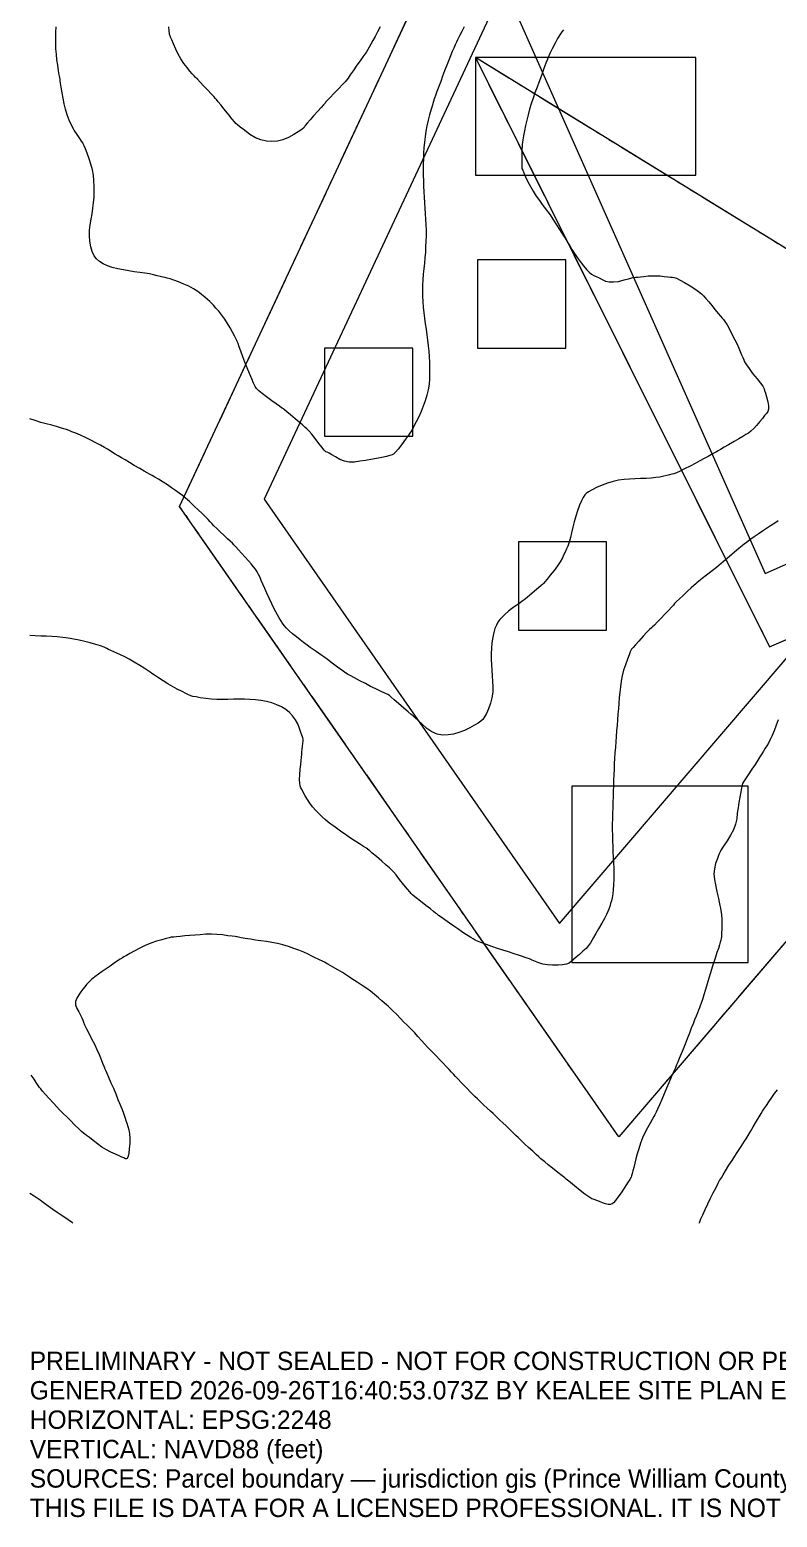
# Model space of a CAD drawing. Extents: x 1222639 to 1223069, y 366459 to 366838.
# Drawn here: x 1222639.5 to 1222741.1, y 366459.1 to 366661.5 of the extents above; entities that cross this region are included whole.
import ezdxf

# ---------------------------------------------------------------- set-up
doc = ezdxf.new("R2010")
doc.units = 0
doc.linetypes.add('DASHED', pattern=[6, 4, -2])
doc.linetypes.add('PHANTOM', pattern=[13, 8, -1, 1, -1, 1, -1])
for name, color, linetype, lineweight in [('C-ANNO-NPLT', 250, 'Continuous', 0), ('C-BLDG-FTPR-N', 6, 'Continuous', 0), ('C-LODS', 30, 'PHANTOM', 0), ('C-SITE-N', 6, 'Continuous', 0), ('C-STRM-AREA', 150, 'PHANTOM', 0), ('C-SWMG', 92, 'Continuous', 0), ('C-TOPO-MAJR-E', 32, 'DASHED', 0), ('L-PLNT-TREE', 90, 'Continuous', 0), ('V-PROP-BNDY', 7, 'Continuous', 0)]:
    doc.layers.add(name, color=color, linetype=linetype, lineweight=lineweight)

msp = doc.modelspace()

# ---------------------------------------------------------------- linework, layer by layer
at = {"layer": 'C-BLDG-FTPR-N'}
msp.add_lwpolyline([(1222753.56, 366688.61), (1222704.33, 366666.77), (1222739.5, 366587.52), (1222788.73, 366609.37), (1222753.56, 366688.61)], close=True, dxfattribs=at)
at = {"layer": 'C-LODS'}
msp.add_lwpolyline([(1222700.08, 366657.72), (1222740.1, 366577.54), (1222793.2, 366600.43), (1222700.08, 366657.72)], close=True, dxfattribs=at)
at = {"layer": 'C-SITE-N'}
msp.add_lwpolyline([(1222736.02, 366736.16), (1222671.35, 366597.64), (1222671.35, 366597.64), (1222711.54, 366539.9), (1222764.31, 366601.57), (1222771.98, 366607.6), (1222781.37, 366610.24), (1222788.97, 366609.34), (1222789.07, 366609.47), (1222751.4, 366710.28)], dxfattribs=at)
for points in [[(1222700.08, 366657.72), (1222740.1, 366577.54), (1222793.2, 366600.43), (1222700.08, 366657.72)], [(1222700.08, 366641.72), (1222730.08, 366641.72), (1222730.08, 366657.72), (1222700.08, 366657.72), (1222700.08, 366641.72)]]:
    msp.add_lwpolyline(points, close=True, dxfattribs=at)
at = {"layer": 'C-STRM-AREA'}
msp.add_lwpolyline([(1222783.3, 366585.32), (1222719.58, 366510.85), (1222659.85, 366596.65), (1222726.96, 366740.39), (1222705.56, 366792.31), (1222716.23, 366795.26), (1222728.32, 366800.62), (1222760.72, 366713.92), (1222760.77, 366713.78), (1222800.42, 366607.67), (1222789.06, 366593.41), (1222783.3, 366585.32)], close=True, dxfattribs=at)
at = {"layer": 'C-SWMG'}
msp.add_lwpolyline([(1222713.21, 366534.59), (1222737.17, 366534.59), (1222737.17, 366558.55), (1222713.21, 366558.55), (1222713.21, 366534.59)], close=True, dxfattribs=at)
at = {"layer": 'C-TOPO-MAJR-E'}
for points in [[(1222712.09, 366661.51), (1222711.85, 366661.22), (1222711.58, 366660.82), (1222711.27, 366660.3), (1222710.93, 366659.66), (1222710.55, 366658.92), (1222710.23, 366658.27), (1222709.98, 366657.73), (1222709.78, 366657.29), (1222709.65, 366656.96), (1222709.52, 366656.61), (1222709.38, 366656.24), (1222709.24, 366655.84), (1222709.1, 366655.42), (1222708.92, 366654.92), (1222708.71, 366654.34), (1222708.47, 366653.68), (1222708.19, 366652.93), (1222707.94, 366652.18), (1222707.69, 366651.43), (1222707.46, 366650.68), (1222707.25, 366649.93), (1222707.06, 366649.2), (1222706.9, 366648.47), (1222706.75, 366647.76), (1222706.64, 366647.06), (1222706.55, 366646.52), (1222706.49, 366646.15), (1222706.45, 366645.94), (1222706.45, 366645.89), (1222706.44, 366645.67), (1222706.42, 366645.27), (1222706.41, 366644.69), (1222706.39, 366643.95), (1222706.38, 366643.36), (1222706.38, 366642.95), (1222706.4, 366642.7), (1222706.42, 366642.62), (1222706.52, 366642.4), (1222706.68, 366642.02), (1222706.92, 366641.5), (1222707.22, 366640.83), (1222707.56, 366640.17), (1222707.94, 366639.52), (1222708.35, 366638.88), (1222708.79, 366638.25), (1222709.15, 366637.74), (1222709.43, 366637.37), (1222709.62, 366637.13), (1222709.73, 366637.01), (1222709.93, 366636.73), (1222710.24, 366636.3), (1222710.63, 366635.71), (1222711.13, 366634.96), (1222711.54, 366634.34), (1222711.86, 366633.84), (1222712.09, 366633.47), (1222712.23, 366633.22), (1222712.42, 366632.91), (1222712.65, 366632.53), (1222712.91, 366632.1), (1222713.22, 366631.6), (1222713.57, 366631.07), (1222713.94, 366630.52), (1222714.35, 366629.95), (1222714.79, 366629.36), (1222715.19, 366628.87), (1222715.56, 366628.5), (1222715.89, 366628.23), (1222716.19, 366628.08), (1222716.53, 366627.91), (1222716.9, 366627.73), (1222717.31, 366627.53), (1222717.76, 366627.31), (1222718.29, 366627.19), (1222718.89, 366627.18), (1222719.56, 366627.27), (1222720.31, 366627.47), (1222720.91, 366627.62), (1222721.38, 366627.73), (1222721.7, 366627.8), (1222721.88, 366627.82), (1222722.16, 366627.85), (1222722.53, 366627.89), (1222723.01, 366627.94), (1222723.57, 366628), (1222724.13, 366628.02), (1222724.69, 366628.02), (1222725.24, 366628), (1222725.78, 366627.94), (1222726.24, 366627.89), (1222726.61, 366627.85), (1222726.9, 366627.82), (1222727.11, 366627.81), (1222727.45, 366627.68), (1222727.93, 366627.45), (1222728.54, 366627.11), (1222729.29, 366626.66), (1222729.92, 366626.25), (1222730.44, 366625.89), (1222730.83, 366625.57), (1222731.12, 366625.28), (1222731.44, 366624.92), (1222731.82, 366624.48), (1222732.24, 366623.97), (1222732.71, 366623.37), (1222733.1, 366622.89), (1222733.41, 366622.51), (1222733.65, 366622.25), (1222733.81, 366622.09), (1222734.03, 366621.79), (1222734.31, 366621.34), (1222734.64, 366620.74), (1222735.03, 366619.99), (1222735.37, 366619.32), (1222735.67, 366618.71), (1222735.91, 366618.17), (1222736.11, 366617.7), (1222736.28, 366617.28), (1222736.44, 366616.9), (1222736.58, 366616.58), (1222736.7, 366616.3), (1222736.95, 366615.9), (1222737.31, 366615.39), (1222737.79, 366614.75), (1222738.4, 366614.01), (1222738.86, 366613.42), (1222739.17, 366613), (1222739.34, 366612.75), (1222739.36, 366612.66), (1222739.43, 366612.43), (1222739.53, 366612.06), (1222739.68, 366611.54), (1222739.87, 366610.88), (1222739.96, 366610.33), (1222739.96, 366609.88), (1222739.87, 366609.54), (1222739.68, 366609.3), (1222739.43, 366609), (1222739.13, 366608.62), (1222738.76, 366608.18), (1222738.34, 366607.67), (1222737.95, 366607.23), (1222737.57, 366606.88), (1222737.22, 366606.61), (1222736.89, 366606.42), (1222736.46, 366606.16), (1222735.92, 366605.85), (1222735.28, 366605.47), (1222734.53, 366605.04), (1222733.92, 366604.68), (1222733.44, 366604.4), (1222733.09, 366604.2), (1222732.89, 366604.08), (1222732.6, 366603.92), (1222732.22, 366603.7), (1222731.76, 366603.44), (1222731.22, 366603.14), (1222730.63, 366602.82), (1222729.99, 366602.48), (1222729.29, 366602.12), (1222728.54, 366601.75), (1222727.92, 366601.45), (1222727.43, 366601.23), (1222727.06, 366601.08), (1222726.82, 366601.01), (1222726.51, 366600.93), (1222726.14, 366600.85), (1222725.7, 366600.75), (1222725.19, 366600.64), (1222724.62, 366600.56), (1222723.99, 366600.5), (1222723.3, 366600.46), (1222722.55, 366600.44), (1222721.8, 366600.4), (1222721.06, 366600.35), (1222720.31, 366600.28), (1222719.56, 366600.19), (1222718.81, 366600.03), (1222718.06, 366599.82), (1222717.31, 366599.54), (1222716.57, 366599.21), (1222715.96, 366598.9), (1222715.49, 366598.64), (1222715.16, 366598.4), (1222714.97, 366598.21), (1222714.76, 366597.87), (1222714.52, 366597.4), (1222714.26, 366596.79), (1222713.98, 366596.04), (1222713.73, 366595.29), (1222713.51, 366594.55), (1222713.33, 366593.8), (1222713.18, 366593.05), (1222713.04, 366592.42), (1222712.9, 366591.9), (1222712.77, 366591.5), (1222712.64, 366591.21), (1222712.49, 366590.88), (1222712.32, 366590.5), (1222712.13, 366590.09), (1222711.92, 366589.62), (1222711.62, 366589.11), (1222711.25, 366588.55), (1222710.79, 366587.94), (1222710.26, 366587.28), (1222709.84, 366586.76), (1222709.53, 366586.39), (1222709.33, 366586.16), (1222709.25, 366586.07), (1222709.03, 366585.86), (1222708.65, 366585.54), (1222708.13, 366585.09), (1222707.46, 366584.52), (1222706.89, 366584.06), (1222706.4, 366583.68), (1222706, 366583.4), (1222705.7, 366583.22), (1222705.36, 366582.99), (1222704.99, 366582.7), (1222704.58, 366582.37), (1222704.13, 366581.99), (1222703.75, 366581.61), (1222703.42, 366581.24), (1222703.15, 366580.87), (1222702.94, 366580.5), (1222702.75, 366580.04), (1222702.59, 366579.48), (1222702.46, 366578.83), (1222702.34, 366578.08), (1222702.27, 366577.33), (1222702.23, 366576.58), (1222702.23, 366575.83), (1222702.27, 366575.08), (1222702.32, 366574.34), (1222702.36, 366573.59), (1222702.42, 366572.84), (1222702.48, 366572.09), (1222702.45, 366571.34), (1222702.34, 366570.59), (1222702.14, 366569.85), (1222701.86, 366569.1), (1222701.59, 366568.48), (1222701.33, 366568), (1222701.08, 366567.64), (1222700.84, 366567.42), (1222700.47, 366567.16), (1222699.97, 366566.86), (1222699.35, 366566.53), (1222698.6, 366566.15), (1222697.85, 366565.86), (1222697.1, 366565.66), (1222696.36, 366565.54), (1222695.61, 366565.52), (1222694.88, 366565.66), (1222694.17, 366565.96), (1222693.48, 366566.42), (1222692.81, 366567.04), (1222692.28, 366567.52), (1222691.91, 366567.86), (1222691.68, 366568.06), (1222691.61, 366568.12), (1222691.36, 366568.33), (1222690.95, 366568.68), (1222690.37, 366569.19), (1222689.62, 366569.84), (1222689.05, 366570.34), (1222688.65, 366570.69), (1222688.43, 366570.88), (1222688.38, 366570.92), (1222688.17, 366571.03), (1222687.79, 366571.21), (1222687.26, 366571.47), (1222686.56, 366571.8), (1222685.84, 366572.15), (1222685.12, 366572.52), (1222684.38, 366572.91), (1222683.63, 366573.31), (1222683.07, 366573.62), (1222682.69, 366573.82), (1222682.49, 366573.93), (1222682.47, 366573.94), (1222682.28, 366574.09), (1222681.9, 366574.37), (1222681.35, 366574.78), (1222680.62, 366575.33), (1222679.99, 366575.79), (1222679.47, 366576.17), (1222679.06, 366576.45), (1222678.75, 366576.65), (1222678.41, 366576.89), (1222678.04, 366577.15), (1222677.63, 366577.44), (1222677.19, 366577.77), (1222676.72, 366578.12), (1222676.24, 366578.49), (1222675.73, 366578.89), (1222675.21, 366579.31), (1222674.76, 366579.71), (1222674.39, 366580.08), (1222674.09, 366580.43), (1222673.86, 366580.75), (1222673.64, 366581.1), (1222673.41, 366581.47), (1222673.17, 366581.87), (1222672.94, 366582.3), (1222672.68, 366582.81), (1222672.39, 366583.4), (1222672.07, 366584.07), (1222671.73, 366584.82), (1222671.44, 366585.48), (1222671.18, 366586.06), (1222670.96, 366586.56), (1222670.79, 366586.98), (1222670.6, 366587.37), (1222670.39, 366587.74), (1222670.16, 366588.1), (1222669.91, 366588.43), (1222669.6, 366588.82), (1222669.22, 366589.25), (1222668.79, 366589.74), (1222668.29, 366590.29), (1222667.86, 366590.74), (1222667.51, 366591.12), (1222667.24, 366591.41), (1222667.04, 366591.62), (1222666.75, 366591.9), (1222666.38, 366592.25), (1222665.92, 366592.68), (1222665.37, 366593.19), (1222664.91, 366593.63), (1222664.53, 366594), (1222664.23, 366594.31), (1222664.03, 366594.56), (1222663.73, 366594.86), (1222663.36, 366595.23), (1222662.9, 366595.67), (1222662.36, 366596.17), (1222661.89, 366596.61), (1222661.5, 366596.98), (1222661.18, 366597.29), (1222660.93, 366597.54), (1222660.61, 366597.82), (1222660.24, 366598.12), (1222659.8, 366598.45), (1222659.31, 366598.82), (1222658.77, 366599.18), (1222658.21, 366599.56), (1222657.61, 366599.94), (1222656.97, 366600.33), (1222656.47, 366600.63), (1222656.1, 366600.85), (1222655.85, 366601), (1222655.74, 366601.05), (1222655.46, 366601.21), (1222655.03, 366601.45), (1222654.44, 366601.79), (1222653.69, 366602.22), (1222653.03, 366602.61), (1222652.44, 366602.96), (1222651.94, 366603.26), (1222651.51, 366603.52), (1222651.11, 366603.76), (1222650.74, 366603.99), (1222650.39, 366604.21), (1222650.06, 366604.41), (1222649.63, 366604.66), (1222649.1, 366604.96), (1222648.45, 366605.31), (1222647.7, 366605.7), (1222647.04, 366606.04), (1222646.47, 366606.31), (1222645.98, 366606.52), (1222645.58, 366606.67), (1222645.19, 366606.81), (1222644.82, 366606.95), (1222644.46, 366607.09), (1222644.11, 366607.21), (1222643.66, 366607.35), (1222643.11, 366607.51), (1222642.47, 366607.68), (1222641.72, 366607.86), (1222640.97, 366608.07), (1222640.22, 366608.31), (1222639.47, 366608.57)], [(1222698.57, 366661.91), (1222698.23, 366661.28), (1222697.96, 366660.78), (1222697.77, 366660.4), (1222697.65, 366660.14), (1222697.51, 366659.83), (1222697.34, 366659.45), (1222697.15, 366659.02), (1222696.93, 366658.53), (1222696.7, 366657.97), (1222696.45, 366657.35), (1222696.18, 366656.67), (1222695.9, 366655.92), (1222695.63, 366655.19), (1222695.37, 366654.47), (1222695.11, 366653.78), (1222694.86, 366653.09), (1222694.67, 366652.56), (1222694.53, 366652.19), (1222694.45, 366651.97), (1222694.42, 366651.9), (1222694.35, 366651.67), (1222694.23, 366651.26), (1222694.07, 366650.68), (1222693.86, 366649.93), (1222693.67, 366649.19), (1222693.5, 366648.44), (1222693.36, 366647.69), (1222693.24, 366646.94), (1222693.15, 366646.19), (1222693.08, 366645.44), (1222693.03, 366644.69), (1222693.01, 366643.95), (1222692.99, 366643.2), (1222692.99, 366642.45), (1222693, 366641.7), (1222693.01, 366640.95), (1222693.04, 366640.2), (1222693.07, 366639.45), (1222693.12, 366638.71), (1222693.17, 366637.96), (1222693.22, 366637.21), (1222693.27, 366636.46), (1222693.31, 366635.71), (1222693.35, 366634.96), (1222693.37, 366634.22), (1222693.37, 366633.47), (1222693.36, 366632.72), (1222693.32, 366631.97), (1222693.28, 366631.22), (1222693.22, 366630.47), (1222693.15, 366629.72), (1222693.06, 366628.98), (1222693, 366628.23), (1222692.94, 366627.48), (1222692.91, 366626.73), (1222692.89, 366625.98), (1222692.9, 366625.23), (1222692.93, 366624.49), (1222693, 366623.74), (1222693.09, 366622.99), (1222693.18, 366622.24), (1222693.27, 366621.49), (1222693.37, 366620.74), (1222693.48, 366619.99), (1222693.57, 366619.25), (1222693.65, 366618.5), (1222693.73, 366617.75), (1222693.79, 366617), (1222693.84, 366616.25), (1222693.86, 366615.5), (1222693.86, 366614.75), (1222693.85, 366614.01), (1222693.78, 366613.26), (1222693.65, 366612.51), (1222693.48, 366611.76), (1222693.25, 366611.01), (1222692.99, 366610.28), (1222692.7, 366609.56), (1222692.37, 366608.85), (1222692.02, 366608.16), (1222691.75, 366607.63), (1222691.56, 366607.25), (1222691.45, 366607.04), (1222691.42, 366606.98), (1222691.26, 366606.75), (1222690.97, 366606.35), (1222690.56, 366605.77), (1222690.02, 366605.02), (1222689.57, 366604.44), (1222689.21, 366604.02), (1222688.94, 366603.77), (1222688.76, 366603.68), (1222688.44, 366603.57), (1222687.98, 366603.45), (1222687.37, 366603.31), (1222686.63, 366603.16), (1222685.88, 366603.02), (1222685.13, 366602.89), (1222684.38, 366602.78), (1222683.63, 366602.67), (1222682.92, 366602.68), (1222682.26, 366602.8), (1222681.63, 366603.03), (1222681.04, 366603.38), (1222680.56, 366603.66), (1222680.18, 366603.87), (1222679.92, 366604.01), (1222679.76, 366604.09), (1222679.51, 366604.31), (1222679.18, 366604.69), (1222678.77, 366605.21), (1222678.27, 366605.89), (1222677.83, 366606.45), (1222677.46, 366606.89), (1222677.14, 366607.22), (1222676.9, 366607.44), (1222676.55, 366607.74), (1222676.11, 366608.11), (1222675.57, 366608.57), (1222674.93, 366609.1), (1222674.43, 366609.51), (1222674.06, 366609.81), (1222673.81, 366610), (1222673.7, 366610.07), (1222673.43, 366610.26), (1222672.99, 366610.58), (1222672.4, 366611.01), (1222671.66, 366611.57), (1222671.07, 366612.02), (1222670.65, 366612.36), (1222670.39, 366612.59), (1222670.29, 366612.7), (1222670.13, 366612.98), (1222669.92, 366613.42), (1222669.66, 366614.01), (1222669.34, 366614.75), (1222669.03, 366615.5), (1222668.73, 366616.25), (1222668.45, 366617), (1222668.18, 366617.75), (1222667.96, 366618.34), (1222667.8, 366618.79), (1222667.69, 366619.08), (1222667.63, 366619.21), (1222667.5, 366619.47), (1222667.31, 366619.84), (1222667.05, 366620.34), (1222666.72, 366620.95), (1222666.37, 366621.54), (1222666, 366622.11), (1222665.6, 366622.66), (1222665.18, 366623.19), (1222664.8, 366623.64), (1222664.48, 366624.02), (1222664.2, 366624.31), (1222663.97, 366624.53), (1222663.66, 366624.8), (1222663.29, 366625.11), (1222662.84, 366625.46), (1222662.33, 366625.87), (1222661.75, 366626.24), (1222661.12, 366626.59), (1222660.43, 366626.9), (1222659.68, 366627.19), (1222659.05, 366627.42), (1222658.55, 366627.59), (1222658.16, 366627.71), (1222657.9, 366627.77), (1222657.58, 366627.84), (1222657.21, 366627.93), (1222656.78, 366628.04), (1222656.29, 366628.17), (1222655.74, 366628.28), (1222655.12, 366628.39), (1222654.44, 366628.49), (1222653.69, 366628.58), (1222652.94, 366628.7), (1222652.2, 366628.83), (1222651.45, 366628.98), (1222650.7, 366629.15), (1222650.04, 366629.37), (1222649.46, 366629.64), (1222648.97, 366629.95), (1222648.56, 366630.31), (1222648.22, 366630.76), (1222647.96, 366631.32), (1222647.77, 366631.97), (1222647.65, 366632.72), (1222647.6, 366633.47), (1222647.61, 366634.22), (1222647.69, 366634.96), (1222647.84, 366635.71), (1222647.97, 366636.46), (1222648.07, 366637.21), (1222648.16, 366637.96), (1222648.22, 366638.71), (1222648.25, 366639.45), (1222648.24, 366640.2), (1222648.2, 366640.95), (1222648.12, 366641.7), (1222647.99, 366642.45), (1222647.8, 366643.2), (1222647.57, 366643.95), (1222647.28, 366644.69), (1222647.05, 366645.28), (1222646.87, 366645.72), (1222646.75, 366645.99), (1222646.68, 366646.11), (1222646.53, 366646.35), (1222646.28, 366646.73), (1222645.94, 366647.23), (1222645.52, 366647.86), (1222645.15, 366648.52), (1222644.83, 366649.21), (1222644.56, 366649.93), (1222644.35, 366650.68), (1222644.17, 366651.43), (1222644, 366652.18), (1222643.87, 366652.93), (1222643.76, 366653.68), (1222643.67, 366654.24), (1222643.62, 366654.61), (1222643.59, 366654.8), (1222643.59, 366654.8), (1222643.56, 366654.99), (1222643.49, 366655.36), (1222643.4, 366655.92), (1222643.27, 366656.67), (1222643.17, 366657.42), (1222643.09, 366658.17), (1222643.03, 366658.92), (1222643, 366659.66), (1222643, 366660.41), (1222643.02, 366661.16), (1222643.08, 366661.91)], [(1222687.15, 366661.91), (1222686.77, 366661.22), (1222686.43, 366660.6), (1222686.14, 366660.05), (1222685.88, 366659.55), (1222685.65, 366659.12), (1222685.43, 366658.74), (1222685.23, 366658.43), (1222685.05, 366658.18), (1222684.78, 366657.8), (1222684.42, 366657.3), (1222683.98, 366656.67), (1222683.45, 366655.92), (1222683.04, 366655.35), (1222682.76, 366654.94), (1222682.6, 366654.71), (1222682.56, 366654.66), (1222682.37, 366654.44), (1222682.02, 366654.07), (1222681.5, 366653.53), (1222680.83, 366652.84), (1222680.31, 366652.3), (1222679.93, 366651.9), (1222679.71, 366651.64), (1222679.63, 366651.53), (1222679.43, 366651.29), (1222679.1, 366650.92), (1222678.65, 366650.41), (1222678.07, 366649.77), (1222677.59, 366649.23), (1222677.22, 366648.79), (1222676.94, 366648.46), (1222676.78, 366648.22), (1222676.46, 366647.94), (1222676, 366647.61), (1222675.4, 366647.25), (1222674.65, 366646.83), (1222673.9, 366646.54), (1222673.15, 366646.35), (1222672.4, 366646.28), (1222671.66, 366646.33), (1222670.91, 366646.51), (1222670.16, 366646.82), (1222669.41, 366647.26), (1222668.66, 366647.83), (1222668.09, 366648.27), (1222667.71, 366648.57), (1222667.5, 366648.74), (1222667.48, 366648.77), (1222667.31, 366648.98), (1222666.99, 366649.36), (1222666.54, 366649.93), (1222665.93, 366650.68), (1222665.45, 366651.28), (1222665.09, 366651.72), (1222664.85, 366652.02), (1222664.73, 366652.16), (1222664.49, 366652.42), (1222664.15, 366652.79), (1222663.69, 366653.28), (1222663.12, 366653.89), (1222662.64, 366654.39), (1222662.27, 366654.77), (1222661.99, 366655.05), (1222661.82, 366655.22), (1222661.57, 366655.49), (1222661.26, 366655.87), (1222660.89, 366656.35), (1222660.44, 366656.92), (1222660.03, 366657.54), (1222659.66, 366658.19), (1222659.32, 366658.87), (1222659.01, 366659.59), (1222658.78, 366660.14), (1222658.63, 366660.51), (1222658.55, 366660.71), (1222658.54, 366660.74), (1222658.5, 366660.95), (1222658.45, 366661.34), (1222658.37, 366661.91)], [(1222741.28, 366594.67), (1222740.81, 366594.37), (1222740.24, 366594), (1222739.68, 366593.62), (1222739.12, 366593.25), (1222738.57, 366592.87), (1222738.02, 366592.49), (1222737.56, 366592.17), (1222737.18, 366591.9), (1222736.9, 366591.69), (1222736.7, 366591.53), (1222736.37, 366591.26), (1222735.92, 366590.89), (1222735.34, 366590.41), (1222734.64, 366589.82), (1222734.1, 366589.36), (1222733.73, 366589.05), (1222733.52, 366588.86), (1222733.47, 366588.82), (1222733.25, 366588.64), (1222732.86, 366588.33), (1222732.28, 366587.88), (1222731.54, 366587.3), (1222730.94, 366586.83), (1222730.49, 366586.48), (1222730.2, 366586.24), (1222730.06, 366586.12), (1222729.8, 366585.89), (1222729.43, 366585.55), (1222728.94, 366585.09), (1222728.33, 366584.53), (1222727.84, 366584.06), (1222727.45, 366583.69), (1222727.18, 366583.41), (1222727.03, 366583.22), (1222726.76, 366582.93), (1222726.39, 366582.52), (1222725.9, 366582), (1222725.31, 366581.37), (1222724.83, 366580.87), (1222724.45, 366580.49), (1222724.19, 366580.25), (1222724.03, 366580.13), (1222723.76, 366579.88), (1222723.38, 366579.49), (1222722.9, 366578.97), (1222722.31, 366578.32), (1222721.86, 366577.81), (1222721.53, 366577.43), (1222721.33, 366577.2), (1222721.27, 366577.1), (1222721.15, 366576.84), (1222720.98, 366576.42), (1222720.76, 366575.83), (1222720.48, 366575.08), (1222720.25, 366574.34), (1222720.06, 366573.59), (1222719.92, 366572.84), (1222719.83, 366572.09), (1222719.74, 366571.34), (1222719.66, 366570.59), (1222719.59, 366569.85), (1222719.53, 366569.1), (1222719.47, 366568.35), (1222719.41, 366567.6), (1222719.35, 366566.85), (1222719.29, 366566.1), (1222719.23, 366565.35), (1222719.17, 366564.61), (1222719.12, 366563.86), (1222719.07, 366563.11), (1222719.02, 366562.36), (1222718.98, 366561.61), (1222718.95, 366560.86), (1222718.92, 366560.12), (1222718.89, 366559.37), (1222718.86, 366558.62), (1222718.83, 366557.87), (1222718.81, 366557.12), (1222718.78, 366556.37), (1222718.76, 366555.62), (1222718.74, 366554.88), (1222718.72, 366554.13), (1222718.71, 366553.38), (1222718.71, 366552.63), (1222718.72, 366551.88), (1222718.74, 366551.13), (1222718.76, 366550.38), (1222718.79, 366549.64), (1222718.83, 366548.89), (1222718.87, 366548.14), (1222718.9, 366547.39), (1222718.91, 366546.64), (1222718.9, 366545.89), (1222718.87, 366545.15), (1222718.82, 366544.48), (1222718.76, 366543.9), (1222718.68, 366543.39), (1222718.58, 366542.98), (1222718.48, 366542.58), (1222718.37, 366542.21), (1222718.25, 366541.85), (1222718.12, 366541.52), (1222717.92, 366541.09), (1222717.64, 366540.55), (1222717.28, 366539.91), (1222716.84, 366539.16), (1222716.47, 366538.52), (1222716.16, 366537.98), (1222715.91, 366537.55), (1222715.72, 366537.23), (1222715.46, 366536.88), (1222715.13, 366536.5), (1222714.72, 366536.1), (1222714.24, 366535.68), (1222713.81, 366535.31), (1222713.44, 366534.99), (1222713.12, 366534.72), (1222712.85, 366534.5), (1222712.46, 366534.34), (1222711.95, 366534.24), (1222711.33, 366534.19), (1222710.58, 366534.19), (1222709.9, 366534.24), (1222709.28, 366534.35), (1222708.73, 366534.51), (1222708.25, 366534.72), (1222707.83, 366534.9), (1222707.45, 366535.06), (1222707.13, 366535.18), (1222706.86, 366535.27), (1222706.48, 366535.4), (1222705.97, 366535.56), (1222705.34, 366535.76), (1222704.59, 366536.01), (1222703.84, 366536.25), (1222703.09, 366536.5), (1222702.34, 366536.75), (1222701.6, 366537), (1222700.97, 366537.23), (1222700.45, 366537.43), (1222700.06, 366537.62), (1222699.79, 366537.79), (1222699.46, 366537.99), (1222699.09, 366538.22), (1222698.66, 366538.49), (1222698.19, 366538.8), (1222697.68, 366539.14), (1222697.14, 366539.52), (1222696.55, 366539.92), (1222695.94, 366540.37), (1222695.44, 366540.72), (1222695.07, 366540.99), (1222694.82, 366541.18), (1222694.68, 366541.28), (1222694.4, 366541.51), (1222693.96, 366541.86), (1222693.36, 366542.33), (1222692.61, 366542.92), (1222692.04, 366543.38), (1222691.64, 366543.71), (1222691.41, 366543.89), (1222691.36, 366543.95), (1222691.17, 366544.17), (1222690.84, 366544.57), (1222690.37, 366545.15), (1222689.77, 366545.89), (1222689.3, 366546.48), (1222688.95, 366546.9), (1222688.73, 366547.15), (1222688.64, 366547.24), (1222688.38, 366547.47), (1222687.96, 366547.84), (1222687.37, 366548.34), (1222686.63, 366548.99), (1222686.06, 366549.47), (1222685.68, 366549.8), (1222685.47, 366549.97), (1222685.46, 366549.99), (1222685.26, 366550.12), (1222684.88, 366550.36), (1222684.33, 366550.71), (1222683.6, 366551.18), (1222682.96, 366551.6), (1222682.41, 366551.97), (1222681.94, 366552.3), (1222681.57, 366552.58), (1222681.19, 366552.86), (1222680.82, 366553.14), (1222680.44, 366553.41), (1222680.07, 366553.68), (1222679.68, 366554.01), (1222679.26, 366554.38), (1222678.82, 366554.81), (1222678.36, 366555.28), (1222677.94, 366555.76), (1222677.57, 366556.25), (1222677.24, 366556.74), (1222676.95, 366557.24), (1222676.71, 366557.67), (1222676.51, 366558.05), (1222676.36, 366558.36), (1222676.25, 366558.61), (1222676.19, 366558.99), (1222676.17, 366559.49), (1222676.19, 366560.12), (1222676.26, 366560.86), (1222676.32, 366561.51), (1222676.37, 366562.07), (1222676.42, 366562.52), (1222676.46, 366562.88), (1222676.5, 366563.24), (1222676.54, 366563.62), (1222676.58, 366564), (1222676.62, 366564.39), (1222676.64, 366564.72), (1222676.64, 366564.97), (1222676.62, 366565.16), (1222676.58, 366565.27), (1222676.49, 366565.52), (1222676.35, 366565.89), (1222676.16, 366566.4), (1222675.92, 366567.03), (1222675.61, 366567.6), (1222675.23, 366568.12), (1222674.79, 366568.59), (1222674.29, 366569), (1222673.72, 366569.35), (1222673.09, 366569.65), (1222672.4, 366569.89), (1222671.66, 366570.08), (1222670.91, 366570.23), (1222670.16, 366570.33), (1222669.41, 366570.38), (1222668.66, 366570.39), (1222667.91, 366570.4), (1222667.17, 366570.39), (1222666.42, 366570.38), (1222665.67, 366570.36), (1222664.92, 366570.37), (1222664.17, 366570.42), (1222663.42, 366570.5), (1222662.67, 366570.61), (1222662.09, 366570.71), (1222661.66, 366570.79), (1222661.4, 366570.85), (1222661.3, 366570.9), (1222661.07, 366571.01), (1222660.69, 366571.2), (1222660.18, 366571.45), (1222659.53, 366571.78), (1222658.89, 366572.12), (1222658.24, 366572.5), (1222657.6, 366572.9), (1222656.96, 366573.32), (1222656.46, 366573.66), (1222656.08, 366573.92), (1222655.84, 366574.09), (1222655.73, 366574.18), (1222655.46, 366574.35), (1222655.03, 366574.62), (1222654.44, 366574.99), (1222653.69, 366575.45), (1222653.01, 366575.84), (1222652.38, 366576.17), (1222651.82, 366576.44), (1222651.33, 366576.65), (1222650.89, 366576.84), (1222650.51, 366577.01), (1222650.2, 366577.17), (1222649.95, 366577.31), (1222649.58, 366577.47), (1222649.08, 366577.65), (1222648.45, 366577.85), (1222647.7, 366578.07), (1222646.96, 366578.27), (1222646.21, 366578.44), (1222645.46, 366578.59), (1222644.71, 366578.71), (1222643.96, 366578.81), (1222643.21, 366578.89), (1222642.47, 366578.94), (1222641.72, 366578.96), (1222640.97, 366578.99), (1222640.22, 366579.03), (1222639.47, 366579.07)], [(1222741.28, 366567.6), (1222741.01, 366566.85), (1222740.72, 366566.1), (1222740.45, 366565.45), (1222740.19, 366564.9), (1222739.95, 366564.44), (1222739.73, 366564.08), (1222739.5, 366563.72), (1222739.27, 366563.34), (1222739.03, 366562.96), (1222738.79, 366562.57), (1222738.49, 366562.09), (1222738.12, 366561.52), (1222737.68, 366560.86), (1222737.18, 366560.12), (1222736.81, 366559.55), (1222736.55, 366559.16), (1222736.42, 366558.95), (1222736.41, 366558.91), (1222736.37, 366558.71), (1222736.3, 366558.34), (1222736.19, 366557.79), (1222736.04, 366557.07), (1222735.92, 366556.35), (1222735.81, 366555.62), (1222735.71, 366554.88), (1222735.64, 366554.13), (1222735.46, 366553.38), (1222735.18, 366552.63), (1222734.79, 366551.88), (1222734.31, 366551.13), (1222733.93, 366550.56), (1222733.67, 366550.15), (1222733.52, 366549.91), (1222733.47, 366549.85), (1222733.37, 366549.63), (1222733.22, 366549.25), (1222733.02, 366548.73), (1222732.76, 366548.04), (1222732.6, 366547.34), (1222732.54, 366546.63), (1222732.59, 366545.89), (1222732.74, 366545.15), (1222732.89, 366544.46), (1222733.02, 366543.84), (1222733.13, 366543.27), (1222733.24, 366542.77), (1222733.34, 366542.34), (1222733.42, 366541.96), (1222733.48, 366541.65), (1222733.53, 366541.4), (1222733.57, 366541.03), (1222733.59, 366540.53), (1222733.6, 366539.91), (1222733.6, 366539.16), (1222733.58, 366538.56), (1222733.56, 366538.1), (1222733.52, 366537.79), (1222733.48, 366537.63), (1222733.4, 366537.36), (1222733.28, 366536.98), (1222733.13, 366536.5), (1222732.94, 366535.92), (1222732.75, 366535.29), (1222732.54, 366534.63), (1222732.31, 366533.92), (1222732.08, 366533.17), (1222731.85, 366532.42), (1222731.62, 366531.67), (1222731.39, 366530.92), (1222731.17, 366530.18), (1222730.98, 366529.55), (1222730.81, 366529.04), (1222730.68, 366528.66), (1222730.57, 366528.4), (1222730.44, 366528.08), (1222730.29, 366527.71), (1222730.11, 366527.28), (1222729.91, 366526.79), (1222729.69, 366526.24), (1222729.45, 366525.62), (1222729.19, 366524.94), (1222728.91, 366524.19), (1222728.63, 366523.47), (1222728.36, 366522.78), (1222728.09, 366522.13), (1222727.82, 366521.5), (1222727.61, 366521), (1222727.45, 366520.63), (1222727.34, 366520.38), (1222727.29, 366520.26), (1222727.16, 366519.98), (1222726.98, 366519.54), (1222726.72, 366518.95), (1222726.4, 366518.2), (1222726.07, 366517.45), (1222725.75, 366516.7), (1222725.43, 366515.95), (1222725.11, 366515.21), (1222724.86, 366514.62), (1222724.67, 366514.2), (1222724.55, 366513.93), (1222724.5, 366513.83), (1222724.37, 366513.6), (1222724.15, 366513.22), (1222723.86, 366512.71), (1222723.48, 366512.06), (1222723.13, 366511.39), (1222722.82, 366510.69), (1222722.55, 366509.97), (1222722.31, 366509.22), (1222722.1, 366508.52), (1222721.91, 366507.86), (1222721.75, 366507.25), (1222721.62, 366506.68), (1222721.51, 366506.21), (1222721.41, 366505.84), (1222721.33, 366505.56), (1222721.26, 366505.38), (1222721.08, 366505.05), (1222720.79, 366504.59), (1222720.4, 366503.98), (1222719.9, 366503.23), (1222719.47, 366502.63), (1222719.13, 366502.18), (1222718.88, 366501.88), (1222718.7, 366501.73), (1222718.46, 366501.65), (1222718.16, 366501.65), (1222717.79, 366501.73), (1222717.36, 366501.88), (1222716.96, 366502.03), (1222716.59, 366502.17), (1222716.24, 366502.3), (1222715.92, 366502.43), (1222715.5, 366502.68), (1222714.96, 366503.05), (1222714.32, 366503.55), (1222713.57, 366504.17), (1222713.01, 366504.63), (1222712.63, 366504.94), (1222712.45, 366505.1), (1222712.45, 366505.1), (1222712.26, 366505.25), (1222711.88, 366505.54), (1222711.32, 366505.99), (1222710.58, 366506.58), (1222709.97, 366507.06), (1222709.51, 366507.43), (1222709.18, 366507.7), (1222709, 366507.86), (1222708.72, 366508.11), (1222708.35, 366508.45), (1222707.88, 366508.88), (1222707.31, 366509.4), (1222706.83, 366509.85), (1222706.43, 366510.22), (1222706.13, 366510.52), (1222705.9, 366510.75), (1222705.6, 366511.04), (1222705.23, 366511.4), (1222704.78, 366511.83), (1222704.25, 366512.33), (1222703.8, 366512.76), (1222703.4, 366513.13), (1222703.08, 366513.45), (1222702.82, 366513.7), (1222702.5, 366514.01), (1222702.13, 366514.36), (1222701.7, 366514.76), (1222701.21, 366515.21), (1222700.76, 366515.62), (1222700.37, 366516), (1222700.02, 366516.33), (1222699.72, 366516.63), (1222699.38, 366516.97), (1222699.01, 366517.36), (1222698.6, 366517.78), (1222698.15, 366518.25), (1222697.75, 366518.68), (1222697.39, 366519.05), (1222697.09, 366519.38), (1222696.82, 366519.65), (1222696.51, 366519.99), (1222696.13, 366520.4), (1222695.7, 366520.86), (1222695.22, 366521.39), (1222694.79, 366521.84), (1222694.43, 366522.21), (1222694.13, 366522.51), (1222693.89, 366522.73), (1222693.58, 366523.04), (1222693.21, 366523.45), (1222692.77, 366523.94), (1222692.26, 366524.52), (1222691.83, 366525), (1222691.48, 366525.37), (1222691.21, 366525.64), (1222691.02, 366525.81), (1222690.74, 366526.08), (1222690.36, 366526.46), (1222689.9, 366526.94), (1222689.34, 366527.52), (1222688.87, 366528), (1222688.49, 366528.38), (1222688.21, 366528.65), (1222688.01, 366528.81), (1222687.73, 366529.05), (1222687.36, 366529.37), (1222686.89, 366529.77), (1222686.34, 366530.24), (1222685.81, 366530.67), (1222685.31, 366531.04), (1222684.84, 366531.36), (1222684.4, 366531.64), (1222683.99, 366531.9), (1222683.62, 366532.14), (1222683.28, 366532.37), (1222682.97, 366532.59), (1222682.55, 366532.86), (1222682.02, 366533.19), (1222681.39, 366533.56), (1222680.64, 366533.99), (1222680.02, 366534.34), (1222679.54, 366534.61), (1222679.19, 366534.79), (1222678.98, 366534.89), (1222678.68, 366535.03), (1222678.31, 366535.21), (1222677.86, 366535.44), (1222677.32, 366535.7), (1222676.73, 366535.97), (1222676.09, 366536.23), (1222675.4, 366536.49), (1222674.65, 366536.75), (1222673.9, 366536.97), (1222673.15, 366537.16), (1222672.4, 366537.3), (1222671.66, 366537.41), (1222670.92, 366537.52), (1222670.19, 366537.63), (1222669.48, 366537.75), (1222668.78, 366537.86), (1222668.24, 366537.95), (1222667.87, 366538.01), (1222667.66, 366538.05), (1222667.61, 366538.05), (1222667.39, 366538.09), (1222666.99, 366538.14), (1222666.42, 366538.22), (1222665.67, 366538.33), (1222664.92, 366538.4), (1222664.17, 366538.42), (1222663.42, 366538.41), (1222662.67, 366538.35), (1222661.95, 366538.29), (1222661.25, 366538.24), (1222660.58, 366538.18), (1222659.94, 366538.12), (1222659.43, 366538.08), (1222659.05, 366538.04), (1222658.82, 366538.02), (1222658.71, 366538.01), (1222658.45, 366537.95), (1222658.02, 366537.83), (1222657.44, 366537.67), (1222656.69, 366537.46), (1222655.94, 366537.2), (1222655.19, 366536.89), (1222654.44, 366536.53), (1222653.69, 366536.13), (1222653.08, 366535.8), (1222652.61, 366535.53), (1222652.27, 366535.34), (1222652.07, 366535.22), (1222651.79, 366535.04), (1222651.41, 366534.79), (1222650.95, 366534.47), (1222650.4, 366534.09), (1222649.86, 366533.72), (1222649.34, 366533.34), (1222648.82, 366532.97), (1222648.32, 366532.6), (1222647.88, 366532.25), (1222647.51, 366531.91), (1222647.2, 366531.59), (1222646.95, 366531.28), (1222646.69, 366530.94), (1222646.43, 366530.57), (1222646.15, 366530.16), (1222645.86, 366529.72), (1222645.71, 366529.26), (1222645.71, 366528.8), (1222645.86, 366528.33), (1222646.15, 366527.85), (1222646.38, 366527.42), (1222646.57, 366527.05), (1222646.7, 366526.73), (1222646.77, 366526.46), (1222646.93, 366526.07), (1222647.17, 366525.56), (1222647.49, 366524.94), (1222647.89, 366524.19), (1222648.26, 366523.46), (1222648.59, 366522.75), (1222648.9, 366522.05), (1222649.17, 366521.38), (1222649.38, 366520.86), (1222649.53, 366520.48), (1222649.62, 366520.26), (1222649.65, 366520.18), (1222649.76, 366519.94), (1222649.94, 366519.53), (1222650.19, 366518.95), (1222650.52, 366518.2), (1222650.84, 366517.45), (1222651.16, 366516.7), (1222651.47, 366515.95), (1222651.77, 366515.21), (1222652.02, 366514.58), (1222652.22, 366514.06), (1222652.36, 366513.67), (1222652.44, 366513.4), (1222652.54, 366513.07), (1222652.66, 366512.7), (1222652.79, 366512.27), (1222652.94, 366511.8), (1222653.04, 366511.26), (1222653.08, 366510.65), (1222653.07, 366509.97), (1222653, 366509.22), (1222652.93, 366508.64), (1222652.86, 366508.22), (1222652.78, 366507.98), (1222652.7, 366507.9), (1222652.6, 366507.86), (1222652.5, 366507.86), (1222652.38, 366507.9), (1222652.25, 366507.98), (1222652, 366508.1), (1222651.63, 366508.27), (1222651.13, 366508.49), (1222650.51, 366508.75), (1222649.89, 366509.07), (1222649.28, 366509.45), (1222648.68, 366509.88), (1222648.08, 366510.36), (1222647.59, 366510.75), (1222647.21, 366511.04), (1222646.95, 366511.23), (1222646.8, 366511.33), (1222646.53, 366511.57), (1222646.13, 366511.94), (1222645.61, 366512.45), (1222644.97, 366513.11), (1222644.46, 366513.62), (1222644.08, 366513.99), (1222643.85, 366514.22), (1222643.74, 366514.31), (1222643.51, 366514.54), (1222643.16, 366514.92), (1222642.69, 366515.43), (1222642.08, 366516.09), (1222641.6, 366516.63), (1222641.22, 366517.06), (1222640.96, 366517.37), (1222640.81, 366517.57), (1222640.61, 366517.85), (1222640.36, 366518.23), (1222640.05, 366518.69), (1222639.68, 366519.24)], [(1222730.51, 366499.11), (1222730.6, 366499.3), (1222730.76, 366499.67), (1222731.02, 366500.24), (1222731.35, 366500.98), (1222731.7, 366501.73), (1222732.06, 366502.48), (1222732.44, 366503.22), (1222732.82, 366503.96), (1222733.12, 366504.52), (1222733.31, 366504.89), (1222733.41, 366505.08), (1222733.42, 366505.09), (1222733.54, 366505.28), (1222733.77, 366505.66), (1222734.11, 366506.22), (1222734.58, 366506.97), (1222734.99, 366507.64), (1222735.36, 366508.22), (1222735.69, 366508.72), (1222735.97, 366509.13), (1222736.24, 366509.53), (1222736.48, 366509.9), (1222736.7, 366510.26), (1222736.9, 366510.59), (1222737.17, 366511.03), (1222737.49, 366511.57), (1222737.87, 366512.21), (1222738.32, 366512.96), (1222738.68, 366513.56), (1222738.95, 366514.01), (1222739.14, 366514.32), (1222739.24, 366514.48), (1222739.42, 366514.75), (1222739.67, 366515.12), (1222740, 366515.6), (1222740.41, 366516.19), (1222740.79, 366516.73), (1222741.17, 366517.23)], [(1222645.33, 366499.11), (1222645.23, 366499.19), (1222645.01, 366499.33), (1222644.68, 366499.55), (1222644.24, 366499.85), (1222643.76, 366500.18), (1222643.22, 366500.55), (1222642.63, 366500.97), (1222641.99, 366501.42), (1222641.48, 366501.79), (1222641.11, 366502.05), (1222640.87, 366502.23), (1222640.76, 366502.3), (1222640.49, 366502.48), (1222640.06, 366502.76), (1222639.47, 366503.14)]]:
    msp.add_lwpolyline(points, dxfattribs=at)
at = {"layer": 'L-PLNT-TREE'}
for points in [[(1222700.37, 366618.18), (1222712.37, 366618.18), (1222712.37, 366630.18), (1222700.37, 366630.18), (1222700.37, 366618.18)], [(1222679.58, 366606.18), (1222691.58, 366606.18), (1222691.58, 366618.18), (1222679.58, 366618.18), (1222679.58, 366606.18)], [(1222705.94, 366579.82), (1222717.94, 366579.82), (1222717.94, 366591.82), (1222705.94, 366591.82), (1222705.94, 366579.82)]]:
    msp.add_lwpolyline(points, close=True, dxfattribs=at)
at = {"layer": 'V-PROP-BNDY'}
msp.add_lwpolyline([(1222783.3, 366585.32), (1222719.58, 366510.85), (1222659.85, 366596.65), (1222726.96, 366740.39), (1222705.56, 366792.31), (1222716.23, 366795.26), (1222728.32, 366800.62), (1222760.72, 366713.92), (1222760.77, 366713.78), (1222800.42, 366607.67), (1222789.06, 366593.41), (1222783.3, 366585.32)], close=True, dxfattribs=at)

# ---------------------------------------------------------------- texts
at = {"layer": 'C-ANNO-NPLT'}
for s, p in [('PRELIMINARY - NOT SEALED - NOT FOR CONSTRUCTION OR PERMIT SUBMISSION', (1222639.47, 366479.11)), ('GENERATED 2026-09-26T16:40:53.073Z BY KEALEE SITE PLAN ENGINE', (1222639.47, 366475.11)), ('HORIZONTAL: EPSG:2248', (1222639.47, 366471.11)), ('VERTICAL: NAVD88 (feet)', (1222639.47, 366467.11)), ('SOURCES: Parcel boundary — jurisdiction gis (Prince William County — parcels — OLD BRIDGE ESTATES, Lot 0026A — Deed Book 1931, Page 0103, level 1); Existing contours (U.S. Geological Survey — 3D Elevation Program — 3DEP bare-earth DEM — VA_NorthernVA_B22, level 1)', (1222639.47, 366463.11)), ('THIS FILE IS DATA FOR A LICENSED PROFESSIONAL. IT IS NOT A SEALED DRAWING.', (1222639.47, 366459.11))]:
    msp.add_text(s, height=2.5, dxfattribs=at).set_placement(p)

doc.saveas('drawing.dxf')
